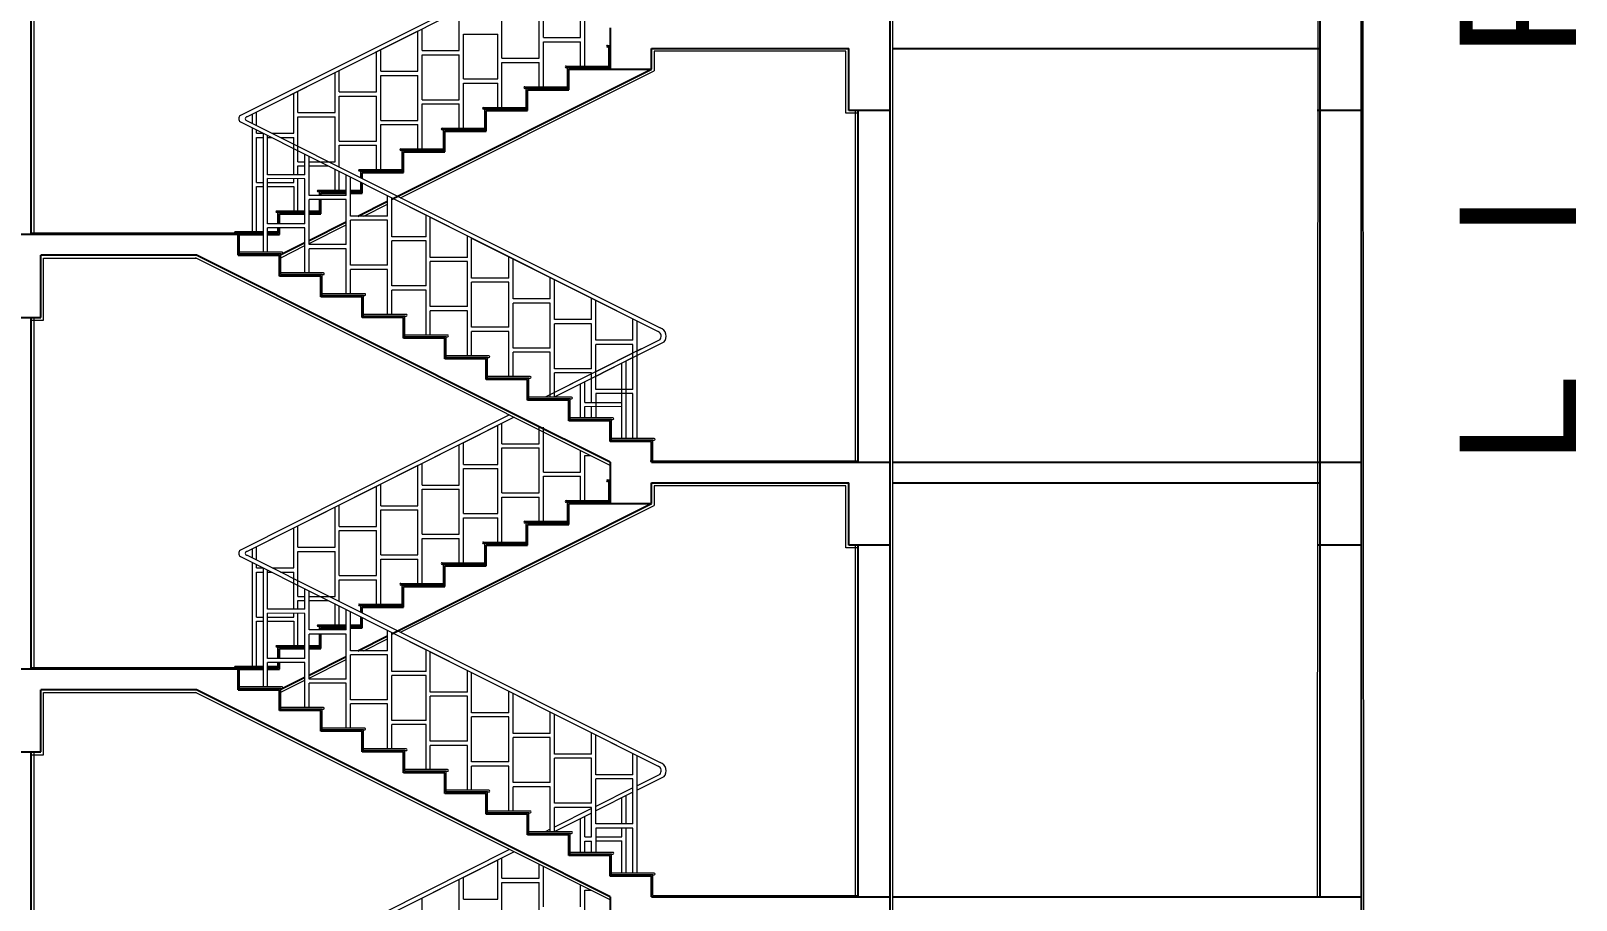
# Model space of a CAD drawing. Header units: millimetres. Extents: x -1932176 to 78768, y -1967 to 1266654.
# Drawn here: x -391582 to -380372, y 388533 to 394833 of the extents above; entities that cross this region are included whole.
import ezdxf

# ---------------------------------------------------------------- set-up
doc = ezdxf.new("R2010")
doc.units = ezdxf.units.MM
doc.layers.add('PLASTER', color=252, linetype='Continuous', lineweight=15)
doc.styles.get("Standard").update_dxf_attribs({"font": 'arial.ttf'})

msp = doc.modelspace()

# ---------------------------------------------------------------- linework, layer by layer
for p, q in [((-385349.40563, 385406.43746), (-385349.40563, 416189.11336)), ((-382231.48554, 411456.43746), (-382231.48554, 388556.43746)), ((-381931.48554, 411456.43746), (-381931.48554, 383606.43746)), ((-391579.40563, 393356.43746), (-391579.40563, 395906.43746)), ((-387379.40563, 394856.43746), (-387379.40563, 394556.43746)), ((-387379.40563, 394556.43746), (-387379.40563, 394706.43746)), ((-387379.40563, 394556.43746), (-387379.40563, 394706.43746)), ((-387079.40563, 394706.43746), (-385649.40563, 394706.43746)), ((-387079.40563, 394556.43746), (-387079.40563, 394706.43746)), ((-385649.40563, 394256.43746), (-385649.40563, 394706.43746)), ((-388964.40563, 393613.93746), (-387079.40563, 394556.43746)), ((-387679.40563, 394406.43746), (-387679.40563, 394556.43746)), ((-387679.40563, 394556.43746), (-387379.40563, 394556.43746)), ((-387379.40563, 394556.43746), (-387079.40563, 394556.43746)), ((-387979.40563, 394256.43746), (-387979.40563, 394406.43746)), ((-387979.40563, 394406.43746), (-387679.40563, 394406.43746)), ((-388279.40563, 394106.43746), (-388279.40563, 394256.43746)), ((-388279.40563, 394256.43746), (-387979.40563, 394256.43746)), ((-385349.40563, 394256.43746), (-385649.40563, 394256.43746)), ((-385579.40563, 391706.43746), (-385579.40563, 394256.43746)), ((-381931.48554, 394256.43746), (-382251.48554, 394256.43746)), ((-388579.40563, 393956.43746), (-388579.40563, 394106.43746)), ((-388579.40563, 394106.43746), (-388279.40563, 394106.43746)), ((-388879.40563, 393806.43746), (-388879.40563, 393956.43746)), ((-388879.40563, 393956.43746), (-388579.40563, 393956.43746)), ((-389179.40563, 393764.02924), (-389179.40563, 393806.43746)), ((-389179.40563, 393806.43746), (-388879.40563, 393806.43746)), ((-389179.40563, 393656.43746), (-389179.40563, 393730.80839)), ((-389479.40563, 393640.71772), (-389479.40563, 393656.43746)), ((-389479.40563, 393656.43746), (-389294.40563, 393656.43746)), ((-389479.40563, 393506.43746), (-389479.40563, 393610.71772)), ((-389264.40563, 393656.43746), (-389179.40563, 393656.43746)), ((-389210.84512, 393490.71772), (-388994.40563, 393598.93746)), ((-389779.40563, 393434.57759), (-389779.40563, 393506.43746)), ((-389779.40563, 393506.43746), (-389594.40563, 393506.43746)), ((-389564.40563, 393506.43746), (-389479.40563, 393506.43746)), ((-390079.40563, 393356.43746), (-391809.40563, 393356.43746)), ((-390079.40563, 393206.43746), (-390079.40563, 393366.43746)), ((-390079.40563, 393206.43746), (-390079.40563, 393356.43746)), ((-390079.40563, 393356.43746), (-389894.40563, 393356.43746)), ((-389864.40563, 393356.43746), (-389779.40563, 393356.43746)), ((-389779.40563, 393356.43746), (-389779.40563, 393404.57759)), ((-389564.40563, 393313.93746), (-389294.40563, 393448.93746)), ((-389769.40563, 393211.43746), (-389594.40563, 393298.93746)), ((-390379.40563, 393206.43746), (-391509.40563, 393206.43746)), ((-391509.40563, 392756.43746), (-391509.40563, 393206.43746)), ((-388053.64676, 392043.55803), (-390379.40563, 393206.43746)), ((-390079.40563, 393206.43746), (-389779.40563, 393206.43746)), ((-389779.40563, 393206.43746), (-390079.40563, 393206.43746)), ((-389779.40563, 393056.43746), (-389779.40563, 393206.43746)), ((-389479.40563, 393056.43746), (-389779.40563, 393056.43746)), ((-389479.40563, 392906.43746), (-389479.40563, 393056.43746)), ((-389479.40563, 392906.43746), (-389479.40563, 393056.43746)), ((-389179.40563, 392906.43746), (-389479.40563, 392906.43746)), ((-389179.40563, 392906.43746), (-389479.40563, 392906.43746)), ((-389179.40563, 392756.43746), (-389179.40563, 392906.43746)), ((-391809.40563, 392756.43746), (-391509.40563, 392756.43746)), ((-391579.40563, 390206.43746), (-391579.40563, 392756.43746)), ((-388879.40563, 392756.43746), (-389179.40563, 392756.43746)), ((-388879.40563, 392606.43746), (-388879.40563, 392756.43746)), ((-388579.40563, 392606.43746), (-388879.40563, 392606.43746)), ((-388579.40563, 392456.43746), (-388579.40563, 392606.43746)), ((-388279.40563, 392456.43746), (-388579.40563, 392456.43746)), ((-388279.40563, 392306.43746), (-388279.40563, 392456.43746)), ((-387979.40563, 392306.43746), (-388279.40563, 392306.43746)), ((-387979.40563, 392156.43746), (-387979.40563, 392306.43746)), ((-387679.40563, 392156.43746), (-387979.40563, 392156.43746)), ((-387679.40563, 392006.43746), (-387679.40563, 392156.43746)), ((-387379.40563, 391706.43746), (-388053.64676, 392043.55803)), ((-387379.40563, 392006.43746), (-387679.40563, 392006.43746)), ((-387379.40563, 391856.43746), (-387379.40563, 392006.43746)), ((-387079.40563, 391856.43746), (-387379.40563, 391856.43746)), ((-387079.40563, 391706.43746), (-387079.40563, 391856.43746)), ((-387379.40563, 391706.43746), (-387379.40563, 391406.43746)), ((-387079.40563, 391706.43746), (-385349.40563, 391706.43746)), ((-387379.40563, 391406.43746), (-387379.40563, 391556.43746)), ((-387379.40563, 391406.43746), (-387379.40563, 391556.43746)), ((-387079.40563, 391556.43746), (-385649.40563, 391556.43746)), ((-387079.40563, 391406.43746), (-387079.40563, 391556.43746)), ((-385649.40563, 391106.43746), (-385649.40563, 391556.43746)), ((-388964.40563, 390463.93746), (-387079.40563, 391406.43746)), ((-387679.40563, 391256.43746), (-387679.40563, 391406.43746)), ((-387679.40563, 391406.43746), (-387379.40563, 391406.43746)), ((-387379.40563, 391406.43746), (-387079.40563, 391406.43746)), ((-387979.40563, 391106.43746), (-387979.40563, 391256.43746)), ((-387979.40563, 391256.43746), (-387679.40563, 391256.43746)), ((-388279.40563, 390956.43746), (-388279.40563, 391106.43746)), ((-388279.40563, 391106.43746), (-387979.40563, 391106.43746)), ((-385349.40563, 391106.43746), (-385649.40563, 391106.43746)), ((-385579.40563, 388556.43746), (-385579.40563, 391106.43746)), ((-381931.48554, 391106.43746), (-382251.48554, 391106.43746)), ((-381931.48554, 391106.43746), (-382251.48554, 391106.43746)), ((-388579.40563, 390806.43746), (-388579.40563, 390956.43746)), ((-388579.40563, 390956.43746), (-388279.40563, 390956.43746)), ((-388879.40563, 390656.43746), (-388879.40563, 390806.43746)), ((-388879.40563, 390806.43746), (-388579.40563, 390806.43746)), ((-389179.40563, 390614.02924), (-389179.40563, 390656.43746)), ((-389179.40563, 390656.43746), (-388879.40563, 390656.43746)), ((-389179.40563, 390506.43746), (-389179.40563, 390580.80839)), ((-389479.40563, 390490.71772), (-389479.40563, 390506.43746)), ((-389479.40563, 390506.43746), (-389294.40563, 390506.43746)), ((-389479.40563, 390356.43746), (-389479.40563, 390460.71772)), ((-389264.40563, 390506.43746), (-389179.40563, 390506.43746)), ((-389210.84512, 390340.71772), (-388994.40563, 390448.93746)), ((-389779.40563, 390284.57759), (-389779.40563, 390356.43746)), ((-389779.40563, 390356.43746), (-389594.40563, 390356.43746)), ((-389564.40563, 390356.43746), (-389479.40563, 390356.43746)), ((-390079.40563, 390206.43746), (-391809.40563, 390206.43746)), ((-390079.40563, 390056.43746), (-390079.40563, 390216.43746)), ((-390079.40563, 390056.43746), (-390079.40563, 390206.43746)), ((-390079.40563, 390206.43746), (-389894.40563, 390206.43746)), ((-389864.40563, 390206.43746), (-389779.40563, 390206.43746)), ((-389779.40563, 390206.43746), (-389779.40563, 390254.57759)), ((-389564.40563, 390163.93746), (-389294.40563, 390298.93746)), ((-389769.40563, 390061.43746), (-389594.40563, 390148.93746)), ((-390379.40563, 390056.43746), (-391509.40563, 390056.43746)), ((-391509.40563, 389606.43746), (-391509.40563, 390056.43746)), ((-388053.64676, 388893.55803), (-390379.40563, 390056.43746)), ((-390079.40563, 390056.43746), (-389779.40563, 390056.43746)), ((-389779.40563, 390056.43746), (-390079.40563, 390056.43746)), ((-389779.40563, 389906.43746), (-389779.40563, 390056.43746)), ((-389479.40563, 389906.43746), (-389779.40563, 389906.43746)), ((-389479.40563, 389756.43746), (-389479.40563, 389906.43746)), ((-389179.40563, 389756.43746), (-389479.40563, 389756.43746)), ((-389179.40563, 389606.43746), (-389179.40563, 389756.43746)), ((-391809.40563, 389606.43746), (-391509.40563, 389606.43746)), ((-391579.40563, 387056.43746), (-391579.40563, 389606.43746)), ((-388879.40563, 389606.43746), (-389179.40563, 389606.43746)), ((-388879.40563, 389456.43746), (-388879.40563, 389606.43746)), ((-388579.40563, 389456.43746), (-388879.40563, 389456.43746)), ((-388579.40563, 389306.43746), (-388579.40563, 389456.43746)), ((-388279.40563, 389306.43746), (-388579.40563, 389306.43746)), ((-388279.40563, 389156.43746), (-388279.40563, 389306.43746)), ((-387979.40563, 389156.43746), (-388279.40563, 389156.43746)), ((-387979.40563, 389006.43746), (-387979.40563, 389156.43746)), ((-387679.40563, 389006.43746), (-387979.40563, 389006.43746)), ((-387679.40563, 388856.43746), (-387679.40563, 389006.43746)), ((-387379.40563, 388556.43746), (-388053.64676, 388893.55803)), ((-387379.40563, 388856.43746), (-387679.40563, 388856.43746)), ((-387379.40563, 388706.43746), (-387379.40563, 388856.43746)), ((-387079.40563, 388706.43746), (-387379.40563, 388706.43746)), ((-387079.40563, 388556.43746), (-387079.40563, 388706.43746)), ((-387379.40563, 388556.43746), (-387379.40563, 388256.43746)), ((-387079.40563, 388556.43746), (-385349.40563, 388556.43746))]:
    msp.add_line(p, q)
at = {"ltscale": 30}
for p, q in [((-385329.40563, 394706.43746), (-382231.48554, 394706.43746)), ((-385329.40563, 391706.43746), (-381931.48554, 391706.43746)), ((-385329.40563, 391706.43746), (-381931.48554, 391706.43746)), ((-385329.40563, 391556.43746), (-382231.48554, 391556.43746)), ((-385329.40563, 391556.43746), (-382231.48554, 391556.43746)), ((-385329.40563, 388556.43746), (-381931.48554, 388556.43746))]:
    msp.add_line(p, q, dxfattribs=at)
at = {"layer": 'PLASTER'}
for p, q in [((-385329.40563, 385406.43746), (-385329.40563, 416195.91305)), ((-381931.48554, 412536.43746), (-381911.48554, 383606.43746)), ((-391559.40563, 393356.43746), (-391559.40563, 395906.43746)), ((-387399.40563, 394728.43746), (-387379.40563, 394728.43746)), ((-387379.40563, 394716.43746), (-387399.40563, 394716.43746)), ((-387389.40563, 394566.43746), (-387389.40563, 394716.43746)), ((-387389.40563, 394716.43746), (-387379.40563, 394716.43746)), ((-387699.40563, 394578.43746), (-387389.40563, 394578.43746)), ((-385669.40563, 394686.43746), (-387059.40565, 394686.43746)), ((-387059.40565, 394686.43746), (-387059.40565, 394544.07678)), ((-385669.40563, 394236.43746), (-385669.40563, 394686.43746)), ((-388899.89741, 393623.83089), (-387059.40565, 394544.07678)), ((-387389.40563, 394566.43746), (-387699.40563, 394566.43746)), ((-387689.40563, 394416.43746), (-387689.40563, 394566.43746)), ((-387689.40563, 394566.43746), (-387389.40563, 394566.43746)), ((-387999.40563, 394428.43746), (-387689.40563, 394428.43746)), ((-387689.40563, 394416.43746), (-387999.40563, 394416.43746)), ((-387989.40563, 394266.43746), (-387989.40563, 394416.43746)), ((-387989.40563, 394416.43746), (-387689.40563, 394416.43746)), ((-388299.40563, 394278.43746), (-387989.40563, 394278.43746)), ((-387989.40563, 394266.43746), (-388299.40563, 394266.43746)), ((-388289.40563, 394116.43746), (-388289.40563, 394266.43746)), ((-388289.40563, 394266.43746), (-387989.40563, 394266.43746)), ((-385599.40563, 391706.43746), (-385599.40563, 394256.43746)), ((-385579.40563, 394256.43746), (-385579.40563, 394236.43746)), ((-388599.40563, 394128.43746), (-388289.40563, 394128.43746)), ((-385579.40563, 394236.43746), (-385669.40563, 394236.43746)), ((-388289.40563, 394116.43746), (-388599.40563, 394116.43746)), ((-388589.40563, 393966.43746), (-388589.40563, 394116.43746)), ((-388589.40563, 394116.43746), (-388289.40563, 394116.43746)), ((-388899.40563, 393978.43746), (-388589.40563, 393978.43746)), ((-388589.40563, 393966.43746), (-388899.40563, 393966.43746)), ((-388889.40563, 393816.43746), (-388889.40563, 393966.43746)), ((-388889.40563, 393966.43746), (-388589.40563, 393966.43746)), ((-389199.40563, 393828.43746), (-388889.40563, 393828.43746)), ((-388889.40563, 393816.43746), (-389199.40563, 393816.43746)), ((-389189.40563, 393769.04513), (-389189.40563, 393816.43746)), ((-389189.40563, 393816.43746), (-388889.40563, 393816.43746)), ((-389674.40563, 393704.57759), (-389674.40563, 393528.43746)), ((-389499.40563, 393678.43746), (-389294.40563, 393678.43746)), ((-389264.40563, 393678.43746), (-389189.40563, 393678.43746)), ((-389189.40563, 393666.43746), (-389189.40563, 393735.82587)), ((-389294.40563, 393666.43746), (-389499.40563, 393666.43746)), ((-389489.40563, 393640.71772), (-389489.40563, 393666.43746)), ((-389489.40563, 393666.43746), (-389294.40563, 393666.43746)), ((-389489.40563, 393516.43746), (-389489.40563, 393610.71772)), ((-389264.40563, 393666.43746), (-389189.40563, 393666.43746)), ((-389189.40563, 393666.43746), (-389264.40563, 393666.43746)), ((-389166.12376, 393490.71772), (-388994.40563, 393576.57678)), ((-389799.40563, 393528.43746), (-389594.40563, 393528.43746)), ((-389594.40563, 393516.43746), (-389799.40563, 393516.43746)), ((-389789.40563, 393434.57759), (-389789.40563, 393516.43746)), ((-389789.40563, 393516.43746), (-389594.40563, 393516.43746)), ((-389564.40563, 393528.43746), (-389489.40563, 393528.43746)), ((-389564.40563, 393516.43746), (-389489.40563, 393516.43746)), ((-389489.40563, 393516.43746), (-389564.40563, 393516.43746)), ((-390069.40563, 393366.43746), (-391579.40563, 393366.43746)), ((-390099.40563, 393378.43746), (-389894.40563, 393378.43746)), ((-389894.40563, 393366.43746), (-390099.40563, 393366.43746)), ((-390069.40563, 393366.43746), (-389894.40563, 393366.43746)), ((-390069.40563, 393216.43746), (-390069.40563, 393356.43746)), ((-389864.40563, 393378.43746), (-389789.40563, 393378.43746)), ((-389864.40563, 393366.43746), (-389789.40563, 393366.43746)), ((-389789.40563, 393366.43746), (-389864.40563, 393366.43746)), ((-389789.40563, 393366.43746), (-389789.40563, 393404.57759)), ((-389564.40563, 393291.57678), (-389294.40563, 393426.57678)), ((-389769.40563, 393189.07678), (-389594.40563, 393276.57678)), ((-391489.40563, 392736.43746), (-391489.40563, 393186.43746)), ((-391489.40563, 393186.43746), (-390380.99328, 393186.43746)), ((-387379.40563, 391684.07678), (-390388.34991, 393188.54892)), ((-389759.40563, 393228.43746), (-390069.40563, 393228.43746)), ((-389769.40563, 393216.43746), (-390069.40563, 393216.43746)), ((-390069.40563, 393216.43746), (-389759.40563, 393216.43746)), ((-389769.40563, 393066.43746), (-389769.40563, 393216.43746)), ((-389459.40563, 393078.43746), (-389769.40563, 393078.43746)), ((-389469.40563, 393066.43746), (-389769.40563, 393066.43746)), ((-389769.40563, 393066.43746), (-389459.40563, 393066.43746)), ((-389469.40563, 392916.43746), (-389469.40563, 393066.43746)), ((-389159.40563, 392928.43746), (-389469.40563, 392928.43746)), ((-389169.40563, 392916.43746), (-389469.40563, 392916.43746)), ((-389469.40563, 392916.43746), (-389159.40563, 392916.43746)), ((-389169.40563, 392766.43746), (-389169.40563, 392916.43746)), ((-391579.40563, 392756.43746), (-391579.40563, 392736.43746)), ((-391579.40563, 392736.43746), (-391489.40563, 392736.43746)), ((-391559.40563, 390206.43746), (-391559.40563, 392756.43746)), ((-388859.40563, 392778.43746), (-389169.40563, 392778.43746)), ((-388869.40563, 392766.43746), (-389169.40563, 392766.43746)), ((-389169.40563, 392766.43746), (-388859.40563, 392766.43746)), ((-388869.40563, 392616.43746), (-388869.40563, 392766.43746)), ((-388559.40563, 392628.43746), (-388869.40563, 392628.43746)), ((-388569.40563, 392616.43746), (-388869.40563, 392616.43746)), ((-388869.40563, 392616.43746), (-388559.40563, 392616.43746)), ((-388569.40563, 392466.43746), (-388569.40563, 392616.43746)), ((-388259.40563, 392478.43746), (-388569.40563, 392478.43746)), ((-388269.40563, 392466.43746), (-388569.40563, 392466.43746)), ((-388569.40563, 392466.43746), (-388259.40563, 392466.43746)), ((-388269.40563, 392316.43746), (-388269.40563, 392466.43746)), ((-387959.40563, 392328.43746), (-388269.40563, 392328.43746)), ((-387969.40563, 392316.43746), (-388269.40563, 392316.43746)), ((-388269.40563, 392316.43746), (-387959.40563, 392316.43746)), ((-387969.40563, 392166.43746), (-387969.40563, 392316.43746)), ((-387659.40563, 392178.43746), (-387969.40563, 392178.43746)), ((-387669.40563, 392166.43746), (-387969.40563, 392166.43746)), ((-387969.40563, 392166.43746), (-387659.40563, 392166.43746)), ((-387669.40563, 392016.43746), (-387669.40563, 392166.43746)), ((-387484.40563, 392204.57759), (-387484.40563, 392028.43746)), ((-387359.40563, 392028.43746), (-387669.40563, 392028.43746)), ((-387369.40563, 392016.43746), (-387669.40563, 392016.43746)), ((-387669.40563, 392016.43746), (-387359.40563, 392016.43746)), ((-387369.40563, 391866.43746), (-387369.40563, 392016.43746)), ((-387059.40563, 391878.43746), (-387369.40563, 391878.43746)), ((-387069.40563, 391866.43746), (-387369.40563, 391866.43746)), ((-387369.40563, 391866.43746), (-387059.40563, 391866.43746)), ((-387069.40563, 391716.43746), (-387069.40563, 391866.43746)), ((-387089.40563, 391716.43746), (-385579.40563, 391716.43746)), ((-387399.40563, 391578.43746), (-387379.40563, 391578.43746)), ((-387379.40563, 391566.43746), (-387399.40563, 391566.43746)), ((-387389.40563, 391416.43746), (-387389.40563, 391566.43746)), ((-387389.40563, 391566.43746), (-387379.40563, 391566.43746)), ((-385669.40563, 391536.43746), (-387059.40565, 391536.43746)), ((-387059.40565, 391534.87959), (-387059.40565, 391394.07678)), ((-385669.40563, 391086.43746), (-385669.40563, 391536.43746)), ((-388899.89741, 390473.83089), (-387059.40565, 391394.07678)), ((-387699.40563, 391428.43746), (-387389.40563, 391428.43746)), ((-387389.40563, 391416.43746), (-387699.40563, 391416.43746)), ((-387689.40563, 391266.43746), (-387689.40563, 391416.43746)), ((-387689.40563, 391416.43746), (-387389.40563, 391416.43746)), ((-387999.40563, 391278.43746), (-387689.40563, 391278.43746)), ((-387689.40563, 391266.43746), (-387999.40563, 391266.43746)), ((-387989.40563, 391116.43746), (-387989.40563, 391266.43746)), ((-387989.40563, 391266.43746), (-387689.40563, 391266.43746)), ((-388299.40563, 391128.43746), (-387989.40563, 391128.43746)), ((-387989.40563, 391116.43746), (-388299.40563, 391116.43746)), ((-388289.40563, 390966.43746), (-388289.40563, 391116.43746)), ((-388289.40563, 391116.43746), (-387989.40563, 391116.43746)), ((-385599.40563, 388556.43746), (-385599.40563, 391106.43746)), ((-385579.40563, 391106.43746), (-385579.40563, 391086.43746)), ((-385579.40563, 391086.43746), (-385669.40563, 391086.43746)), ((-388599.40563, 390978.43746), (-388289.40563, 390978.43746)), ((-388289.40563, 390966.43746), (-388599.40563, 390966.43746)), ((-388589.40563, 390816.43746), (-388589.40563, 390966.43746)), ((-388589.40563, 390966.43746), (-388289.40563, 390966.43746)), ((-388899.40563, 390828.43746), (-388589.40563, 390828.43746)), ((-388589.40563, 390816.43746), (-388899.40563, 390816.43746)), ((-388889.40563, 390666.43746), (-388889.40563, 390816.43746)), ((-388889.40563, 390816.43746), (-388589.40563, 390816.43746)), ((-389199.40563, 390678.43746), (-388889.40563, 390678.43746)), ((-388889.40563, 390666.43746), (-389199.40563, 390666.43746)), ((-389189.40563, 390619.04513), (-389189.40563, 390666.43746)), ((-389189.40563, 390666.43746), (-388889.40563, 390666.43746)), ((-389674.40563, 390554.57759), (-389674.40563, 390378.43746)), ((-389189.40563, 390516.43746), (-389189.40563, 390585.82587)), ((-389499.40563, 390528.43746), (-389294.40563, 390528.43746)), ((-389294.40563, 390516.43746), (-389499.40563, 390516.43746)), ((-389489.40563, 390490.71772), (-389489.40563, 390516.43746)), ((-389489.40563, 390516.43746), (-389294.40563, 390516.43746)), ((-389489.40563, 390366.43746), (-389489.40563, 390460.71772)), ((-389264.40563, 390528.43746), (-389189.40563, 390528.43746)), ((-389264.40563, 390516.43746), (-389189.40563, 390516.43746)), ((-389189.40563, 390516.43746), (-389264.40563, 390516.43746)), ((-389799.40563, 390378.43746), (-389594.40563, 390378.43746)), ((-389594.40563, 390366.43746), (-389799.40563, 390366.43746)), ((-389789.40563, 390284.57759), (-389789.40563, 390366.43746)), ((-389789.40563, 390366.43746), (-389594.40563, 390366.43746)), ((-389564.40563, 390378.43746), (-389489.40563, 390378.43746)), ((-389564.40563, 390366.43746), (-389489.40563, 390366.43746)), ((-389489.40563, 390366.43746), (-389564.40563, 390366.43746)), ((-389166.12376, 390340.71772), (-388994.40563, 390426.57678)), ((-390069.40563, 390216.43746), (-391579.40563, 390216.43746)), ((-390099.40563, 390228.43746), (-389894.40563, 390228.43746)), ((-389894.40563, 390216.43746), (-390099.40563, 390216.43746)), ((-390069.40563, 390216.43746), (-389894.40563, 390216.43746)), ((-390069.40563, 390066.43746), (-390069.40563, 390206.43746)), ((-389864.40563, 390228.43746), (-389789.40563, 390228.43746)), ((-389864.40563, 390216.43746), (-389789.40563, 390216.43746)), ((-389789.40563, 390216.43746), (-389864.40563, 390216.43746)), ((-389789.40563, 390216.43746), (-389789.40563, 390254.57759)), ((-389564.40563, 390141.57678), (-389294.40563, 390276.57678)), ((-389769.40563, 390039.07678), (-389594.40563, 390126.57678)), ((-391489.40563, 389586.43746), (-391489.40563, 390036.43746)), ((-391489.40563, 390036.43746), (-390380.99328, 390036.43746)), ((-387379.40563, 388534.07678), (-390388.34991, 390038.54892)), ((-389759.40563, 390078.43746), (-390069.40563, 390078.43746)), ((-389769.40563, 390066.43746), (-390069.40563, 390066.43746)), ((-390069.40563, 390066.43746), (-389759.40563, 390066.43746)), ((-389769.40563, 389916.43746), (-389769.40563, 390066.43746)), ((-389459.40563, 389928.43746), (-389769.40563, 389928.43746)), ((-389469.40563, 389916.43746), (-389769.40563, 389916.43746)), ((-389769.40563, 389916.43746), (-389459.40563, 389916.43746)), ((-389469.40563, 389766.43746), (-389469.40563, 389916.43746)), ((-389159.40563, 389778.43746), (-389469.40563, 389778.43746)), ((-389169.40563, 389766.43746), (-389469.40563, 389766.43746)), ((-389469.40563, 389766.43746), (-389159.40563, 389766.43746)), ((-389169.40563, 389616.43746), (-389169.40563, 389766.43746)), ((-391579.40563, 389606.43746), (-391579.40563, 389586.43746)), ((-391579.40563, 389586.43746), (-391489.40563, 389586.43746)), ((-391559.40563, 387056.43746), (-391559.40563, 389606.43746)), ((-388859.40563, 389628.43746), (-389169.40563, 389628.43746)), ((-388869.40563, 389616.43746), (-389169.40563, 389616.43746)), ((-389169.40563, 389616.43746), (-388859.40563, 389616.43746)), ((-388869.40563, 389466.43746), (-388869.40563, 389616.43746)), ((-388559.40563, 389478.43746), (-388869.40563, 389478.43746)), ((-388569.40563, 389466.43746), (-388869.40563, 389466.43746)), ((-388869.40563, 389466.43746), (-388559.40563, 389466.43746)), ((-388569.40563, 389316.43746), (-388569.40563, 389466.43746)), ((-388259.40563, 389328.43746), (-388569.40563, 389328.43746)), ((-388269.40563, 389316.43746), (-388569.40563, 389316.43746)), ((-388569.40563, 389316.43746), (-388259.40563, 389316.43746)), ((-388269.40563, 389166.43746), (-388269.40563, 389316.43746)), ((-387959.40563, 389178.43746), (-388269.40563, 389178.43746)), ((-387969.40563, 389166.43746), (-388269.40563, 389166.43746)), ((-388269.40563, 389166.43746), (-387959.40563, 389166.43746)), ((-387969.40563, 389016.43746), (-387969.40563, 389166.43746)), ((-387659.40563, 389028.43746), (-387969.40563, 389028.43746)), ((-387669.40563, 389016.43746), (-387969.40563, 389016.43746)), ((-387969.40563, 389016.43746), (-387659.40563, 389016.43746)), ((-387669.40563, 388866.43746), (-387669.40563, 389016.43746)), ((-387484.40563, 389054.57759), (-387484.40563, 388878.43746)), ((-387359.40563, 388878.43746), (-387669.40563, 388878.43746)), ((-387369.40563, 388866.43746), (-387669.40563, 388866.43746)), ((-387669.40563, 388866.43746), (-387359.40563, 388866.43746)), ((-387369.40563, 388716.43746), (-387369.40563, 388866.43746)), ((-387059.40563, 388728.43746), (-387369.40563, 388728.43746)), ((-387069.40563, 388716.43746), (-387369.40563, 388716.43746)), ((-387369.40563, 388716.43746), (-387059.40563, 388716.43746)), ((-387069.40563, 388566.43746), (-387069.40563, 388716.43746)), ((-387079.40563, 388556.43746), (-387069.40563, 388556.43746)), ((-387069.40563, 388566.43746), (-385579.40563, 388566.43746))]:
    msp.add_line(p, q, dxfattribs=at)
at = {"layer": 'PLASTER', "color": 0}
msp.add_line((-382231.48554, 412536.43746), (-382251.48554, 388556.43746), dxfattribs=at)
at = {"layer": 'PLASTER', "color": 18, "linetype": 'Continuous', "lineweight": 20, "ltscale": 5, "true_color": 0x000000}
for p, q in [((-388109.47435, 395199.11114), (-390062.46493, 394219.20141)), ((-388075.96842, 395182.35817), (-390012.50184, 394210.7058)), ((-387864.40563, 394784.57759), (-387864.40563, 395076.57678)), ((-388474.40563, 394690.71772), (-388474.40563, 394982.44297)), ((-388164.40563, 394634.57759), (-388164.40563, 394960.71772)), ((-387894.40563, 394634.57759), (-387894.40563, 394960.71772)), ((-387594.40563, 394784.57759), (-387594.40563, 394941.57678)), ((-388774.40563, 394831.91848), (-390012.50184, 394210.7058)), ((-388774.40563, 394540.71772), (-388774.40563, 394831.91848)), ((-388744.40563, 394690.71772), (-388744.40563, 394846.97093)), ((-388444.40563, 394484.57759), (-388444.40563, 394810.71772)), ((-388444.40563, 394810.71772), (-388194.40563, 394810.71772)), ((-388194.40563, 394484.57759), (-388194.40563, 394810.71772)), ((-387564.40563, 394578.43746), (-387564.40563, 394904.57759)), ((-389044.40563, 394540.71772), (-389044.40563, 394696.44643)), ((-388744.40563, 394690.71772), (-388474.40563, 394690.71772)), ((-387864.40563, 394784.57759), (-387594.40563, 394784.57759)), ((-387864.40563, 394428.43746), (-387864.40563, 394754.57759)), ((-387864.40563, 394754.57759), (-387594.40563, 394754.57759)), ((-387594.40563, 394578.43746), (-387594.40563, 394754.57759)), ((-389074.40563, 394390.71772), (-389074.40563, 394681.39399)), ((-388744.40563, 394334.57759), (-388744.40563, 394660.71772)), ((-388744.40563, 394660.71772), (-388474.40563, 394660.71772)), ((-388474.40563, 394334.57759), (-388474.40563, 394660.71772)), ((-388164.40563, 394634.57759), (-387894.40563, 394634.57759)), ((-388164.40563, 394278.43746), (-388164.40563, 394604.57759)), ((-388164.40563, 394604.57759), (-387894.40563, 394604.57759)), ((-387894.40563, 394428.43746), (-387894.40563, 394604.57759)), ((-389374.40563, 394240.71772), (-389374.40563, 394530.86949)), ((-389344.40563, 394390.71772), (-389344.40563, 394545.92194)), ((-389044.40563, 394540.71772), (-388774.40563, 394540.71772)), ((-389044.40563, 394184.57759), (-389044.40563, 394510.71772)), ((-389044.40563, 394510.71772), (-388774.40563, 394510.71772)), ((-388774.40563, 394184.57759), (-388774.40563, 394510.71772)), ((-388444.40563, 394484.57759), (-388194.40563, 394484.57759)), ((-389674.40563, 394090.71772), (-389674.40563, 394380.345)), ((-389644.40563, 394240.71772), (-389644.40563, 394395.39745)), ((-389344.40563, 394390.71772), (-389074.40563, 394390.71772)), ((-389344.40563, 394034.57759), (-389344.40563, 394360.71772)), ((-389344.40563, 394360.71772), (-389074.40563, 394360.71772)), ((-389074.40563, 394034.57759), (-389074.40563, 394360.71772)), ((-388444.40563, 394128.43746), (-388444.40563, 394454.57759)), ((-388444.40563, 394454.57759), (-388194.40563, 394454.57759)), ((-388194.40563, 394278.43746), (-388194.40563, 394454.57759)), ((-389944.40563, 394147.74509), (-389944.40563, 394244.87295)), ((-389644.40563, 394240.71772), (-389374.40563, 394240.71772)), ((-388744.40563, 394334.57759), (-388474.40563, 394334.57759)), ((-388744.40563, 393978.43746), (-388744.40563, 394304.57759)), ((-388744.40563, 394304.57759), (-388474.40563, 394304.57759)), ((-388474.40563, 394128.43746), (-388474.40563, 394304.57759)), ((-390062.46493, 394173.8819), (-387032.53576, 392653.62005)), ((-390012.50184, 394181.90142), (-387017.57738, 392679.67922)), ((-389974.40563, 394162.79277), (-389974.40563, 394229.8205)), ((-389974.40563, 393378.43746), (-389974.40563, 394129.6983)), ((-389644.40563, 393884.57759), (-389644.40563, 394210.71772)), ((-389644.40563, 394210.71772), (-389374.40563, 394210.71772)), ((-389374.40563, 393884.57759), (-389374.40563, 394210.71772)), ((-389044.40563, 394184.57759), (-388774.40563, 394184.57759)), ((-389044.40563, 393828.43746), (-389044.40563, 394154.57759)), ((-389044.40563, 394154.57759), (-388774.40563, 394154.57759)), ((-388774.40563, 393978.43746), (-388774.40563, 394154.57759)), ((-389944.40563, 394090.71772), (-389944.40563, 394114.64585)), ((-389944.40563, 394090.71772), (-389896.71612, 394090.71772)), ((-389944.40563, 393734.57759), (-389944.40563, 394060.71772)), ((-389944.40563, 394060.71772), (-389894.40563, 394060.71772)), ((-389894.40563, 393940.71772), (-389894.40563, 394089.55843)), ((-389894.40563, 393940.71772), (-389894.40563, 394089.55843)), ((-389864.40563, 393790.71772), (-389864.40563, 394074.50598)), ((-389864.40563, 394060.71772), (-389836.92519, 394060.71772)), ((-389830.71228, 394090.71772), (-389674.40563, 394090.71772)), ((-389770.9024, 394060.71772), (-389674.40563, 394060.71772)), ((-389674.40563, 393790.71772), (-389674.40563, 394060.71772)), ((-389344.40563, 394034.57759), (-389074.40563, 394034.57759)), ((-389344.40563, 394034.57759), (-389074.40563, 394034.57759)), ((-389894.40563, 393584.57759), (-389894.40563, 393940.71772)), ((-389594.40563, 393790.71772), (-389594.40563, 393937.98495)), ((-389564.40563, 393640.71772), (-389564.40563, 393923.98149)), ((-389564.40563, 393678.43746), (-389564.40563, 393923.98149)), ((-389344.40563, 393846.79148), (-389344.40563, 394004.57759)), ((-389344.40563, 394004.57759), (-389074.40563, 394004.57759)), ((-389344.40563, 394004.57759), (-389074.40563, 394004.57759)), ((-389074.40563, 393828.43746), (-389074.40563, 394004.57759)), ((-389594.40563, 393790.71772), (-389864.40563, 393790.71772)), ((-389644.40563, 393884.57759), (-389594.40563, 393884.57759)), ((-389644.40563, 393790.71772), (-389644.40563, 393854.57759)), ((-389644.40563, 393854.57759), (-389594.40563, 393854.57759)), ((-389564.40563, 393884.57759), (-389374.40563, 393884.57759)), ((-389564.40563, 393854.57759), (-389426.0815, 393854.57759)), ((-389374.40563, 393678.43746), (-389374.40563, 393828.64931)), ((-389344.40563, 393678.43746), (-389344.40563, 393813.59686)), ((-389944.40563, 393734.57759), (-389894.40563, 393734.57759)), ((-389944.40563, 393378.43746), (-389944.40563, 393704.57759)), ((-389944.40563, 393704.57759), (-389894.40563, 393704.57759)), ((-389864.40563, 393584.57759), (-389864.40563, 393762.45466)), ((-389864.40563, 393734.57759), (-389674.40563, 393734.57759)), ((-389864.40563, 393704.57759), (-389674.40563, 393704.57759)), ((-389674.40563, 393734.57759), (-389674.40563, 393761.23237)), ((-389644.40563, 393528.43746), (-389644.40563, 393761.03937)), ((-389594.40563, 393434.57759), (-389594.40563, 393760.71772)), ((-389294.40563, 393640.71772), (-389294.40563, 393788.50944)), ((-389264.40563, 393490.71772), (-389264.40563, 393773.45699)), ((-389894.40563, 393228.43746), (-389894.40563, 393625.12952)), ((-389864.40563, 393434.57759), (-389864.40563, 393625.12952)), ((-389294.40563, 393640.71772), (-389564.40563, 393640.71772)), ((-389564.40563, 393284.57759), (-389564.40563, 393610.71772)), ((-389294.40563, 393610.71772), (-389564.40563, 393610.71772)), ((-389294.40563, 393284.57759), (-389294.40563, 393610.71772)), ((-388994.40563, 393490.71772), (-388994.40563, 393637.98495)), ((-388964.40563, 393622.9325), (-388714.40563, 393497.49542)), ((-388964.40563, 393340.71772), (-388964.40563, 393622.9325)), ((-388994.40563, 393490.71772), (-389264.40563, 393490.71772)), ((-389264.40563, 393134.57759), (-389264.40563, 393460.71772)), ((-388994.40563, 393460.71772), (-389264.40563, 393460.71772)), ((-388994.40563, 393134.57759), (-388994.40563, 393460.71772)), ((-388714.40563, 393340.71772), (-388714.40563, 393497.49542)), ((-388684.40563, 393482.44297), (-388414.40563, 393346.97093)), ((-388684.40563, 393190.71772), (-388684.40563, 393482.44297)), ((-389594.40563, 393434.57759), (-389864.40563, 393434.57759)), ((-389864.40563, 393228.43746), (-389864.40563, 393404.57759)), ((-389594.40563, 393404.57759), (-389864.40563, 393404.57759)), ((-389864.40563, 393228.43746), (-389864.40563, 393404.57759)), ((-389594.40563, 393078.43746), (-389594.40563, 393404.57759)), ((-388414.40563, 393190.71772), (-388414.40563, 393346.97093)), ((-389294.40563, 393284.57759), (-389564.40563, 393284.57759)), ((-389564.40563, 393078.43746), (-389564.40563, 393254.57759)), ((-389294.40563, 393254.57759), (-389564.40563, 393254.57759)), ((-389294.40563, 392928.43746), (-389294.40563, 393254.57759)), ((-388714.40563, 393340.71772), (-388964.40563, 393340.71772)), ((-388964.40563, 392984.57759), (-388964.40563, 393310.71772)), ((-388714.40563, 393310.71772), (-388964.40563, 393310.71772)), ((-388714.40563, 392984.57759), (-388714.40563, 393310.71772)), ((-388384.40563, 393331.91848), (-387041.8131, 392658.27494)), ((-388384.40563, 393040.71772), (-388384.40563, 393331.91848)), ((-388994.40563, 393134.57759), (-389264.40563, 393134.57759)), ((-388414.40563, 393190.71772), (-388684.40563, 393190.71772)), ((-388684.40563, 392834.57759), (-388684.40563, 393160.71772)), ((-388414.40563, 393160.71772), (-388684.40563, 393160.71772)), ((-388414.40563, 392834.57759), (-388414.40563, 393160.71772)), ((-388114.40563, 393040.71772), (-388114.40563, 393196.44643)), ((-388084.40563, 392890.71772), (-388084.40563, 393181.39399)), ((-389264.40563, 392928.43746), (-389264.40563, 393104.57759)), ((-388994.40563, 393104.57759), (-389264.40563, 393104.57759)), ((-388994.40563, 392778.43746), (-388994.40563, 393104.57759)), ((-388114.40563, 393040.71772), (-388384.40563, 393040.71772)), ((-388384.40563, 392684.57759), (-388384.40563, 393010.71772)), ((-388114.40563, 393010.71772), (-388384.40563, 393010.71772)), ((-388114.40563, 392684.57759), (-388114.40563, 393010.71772)), ((-387814.40563, 392890.71772), (-387814.40563, 393045.92194)), ((-387784.40563, 392740.71772), (-387784.40563, 393030.86949)), ((-388714.40563, 392984.57759), (-388964.40563, 392984.57759)), ((-388964.40563, 392778.43746), (-388964.40563, 392954.57759)), ((-388714.40563, 392954.57759), (-388964.40563, 392954.57759)), ((-388714.40563, 392628.43746), (-388714.40563, 392954.57759)), ((-387514.40563, 392740.71772), (-387514.40563, 392895.39745)), ((-388414.40563, 392834.57759), (-388684.40563, 392834.57759)), ((-388684.40563, 392628.43746), (-388684.40563, 392804.57759)), ((-388414.40563, 392804.57759), (-388684.40563, 392804.57759)), ((-388414.40563, 392478.43746), (-388414.40563, 392804.57759)), ((-387814.40563, 392890.71772), (-388084.40563, 392890.71772)), ((-388084.40563, 392534.57759), (-388084.40563, 392860.71772)), ((-387814.40563, 392860.71772), (-388084.40563, 392860.71772)), ((-387814.40563, 392534.57759), (-387814.40563, 392860.71772)), ((-387484.40563, 392590.71772), (-387484.40563, 392880.345)), ((-388114.40563, 392684.57759), (-388384.40563, 392684.57759)), ((-387514.40563, 392740.71772), (-387784.40563, 392740.71772)), ((-387784.40563, 392384.57759), (-387784.40563, 392710.71772)), ((-387514.40563, 392710.71772), (-387784.40563, 392710.71772)), ((-387514.40563, 392384.57759), (-387514.40563, 392710.71772)), ((-387214.40563, 392590.71772), (-387214.40563, 392744.87295)), ((-387184.40563, 391878.43746), (-387184.40563, 392729.8205)), ((-388384.40563, 392478.43746), (-388384.40563, 392654.57759)), ((-388114.40563, 392654.57759), (-388384.40563, 392654.57759)), ((-388114.40563, 392328.43746), (-388114.40563, 392654.57759)), ((-387214.40563, 392590.71772), (-387484.40563, 392590.71772)), ((-387484.40563, 392234.57759), (-387484.40563, 392560.71772)), ((-387214.40563, 392560.71772), (-387484.40563, 392560.71772)), ((-387214.40563, 392234.57759), (-387214.40563, 392560.71772)), ((-387020.55531, 392593.69264), (-387184.40563, 392511.83226)), ((-386991.08049, 392576.69886), (-387184.40563, 392479.6983)), ((-387814.40563, 392534.57759), (-388084.40563, 392534.57759)), ((-387814.40563, 392534.57759), (-388084.40563, 392534.57759)), ((-388084.40563, 392328.43746), (-388084.40563, 392504.57759)), ((-387814.40563, 392504.57759), (-388084.40563, 392504.57759)), ((-387814.40563, 392504.57759), (-388084.40563, 392504.57759)), ((-387154.13604, 392528.45053), (-387851.72296, 392178.43746)), ((-387814.40563, 392178.43746), (-387814.40563, 392504.57759)), ((-387101.55457, 392521.26868), (-387784.82785, 392178.43746)), ((-387214.40563, 392496.84412), (-387484.40563, 392361.95088)), ((-387214.40563, 392464.64585), (-387484.40563, 392329.1738)), ((-387514.40563, 392384.57759), (-387784.40563, 392384.57759)), ((-387784.40563, 392178.43746), (-387784.40563, 392354.57759)), ((-387514.40563, 392354.57759), (-387784.40563, 392354.57759)), ((-387514.40563, 392346.96275), (-387784.40563, 392212.06951)), ((-387514.40563, 392140.71772), (-387514.40563, 392354.57759)), ((-387294.40563, 391934.57759), (-387294.40563, 392424.50598)), ((-387294.40563, 392234.57759), (-387294.40563, 392424.50598)), ((-387264.40563, 392290.71772), (-387264.40563, 392439.55843)), ((-387264.40563, 392290.71772), (-387264.40563, 392439.55843)), ((-387264.40563, 392290.71772), (-387264.40563, 392439.55843)), ((-387264.40563, 392290.71772), (-387264.40563, 392439.55843)), ((-387594.40563, 392028.43746), (-387594.40563, 392273.98149)), ((-387594.40563, 392028.43746), (-387594.40563, 392273.98149)), ((-387564.40563, 392140.71772), (-387564.40563, 392287.98495)), ((-387214.40563, 392234.57759), (-387484.40563, 392234.57759)), ((-387264.40563, 391934.57759), (-387264.40563, 392290.71772)), ((-387264.40563, 392234.57759), (-387264.40563, 392290.71772)), ((-387564.40563, 392140.71772), (-387294.40563, 392140.71772)), ((-387564.40563, 392028.43746), (-387564.40563, 392110.71772)), ((-387514.40563, 392028.43746), (-387514.40563, 392111.03937)), ((-387214.40563, 392204.57759), (-387484.40563, 392204.57759)), ((-387214.40563, 391878.43746), (-387214.40563, 392204.57759)), ((-388109.47435, 392049.11114), (-390062.46493, 391069.20141)), ((-388075.96842, 392032.35817), (-390012.50184, 391060.7058)), ((-388194.40563, 391972.9325), (-388444.40563, 391847.49542)), ((-388194.40563, 391690.71772), (-388194.40563, 391972.9325)), ((-388164.40563, 391840.71772), (-388164.40563, 391987.98495)), ((-387894.40563, 391840.71772), (-387894.40563, 391963.93746)), ((-387864.40563, 391634.57759), (-387864.40563, 391960.71772)), ((-387294.40563, 391878.43746), (-387294.40563, 391975.12952)), ((-387264.40563, 391878.43746), (-387264.40563, 391975.12952)), ((-388474.40563, 391832.44297), (-388744.40563, 391696.97093)), ((-388474.40563, 391540.71772), (-388474.40563, 391832.44297)), ((-388444.40563, 391690.71772), (-388444.40563, 391847.49542)), ((-388164.40563, 391840.71772), (-387894.40563, 391840.71772)), ((-388164.40563, 391484.57759), (-388164.40563, 391810.71772)), ((-388164.40563, 391810.71772), (-387894.40563, 391810.71772)), ((-387894.40563, 391484.57759), (-387894.40563, 391810.71772)), ((-387594.40563, 391634.57759), (-387594.40563, 391791.57678)), ((-387264.40563, 391856.43746), (-387264.40563, 391866.43746)), ((-388774.40563, 391681.91848), (-390012.50184, 391060.7058)), ((-388774.40563, 391390.71772), (-388774.40563, 391681.91848)), ((-388744.40563, 391540.71772), (-388744.40563, 391696.97093)), ((-388444.40563, 391690.71772), (-388194.40563, 391690.71772)), ((-388444.40563, 391334.57759), (-388444.40563, 391660.71772)), ((-388444.40563, 391660.71772), (-388194.40563, 391660.71772)), ((-388194.40563, 391334.57759), (-388194.40563, 391660.71772)), ((-387564.40563, 391428.43746), (-387564.40563, 391754.57759)), ((-387564.40563, 391754.57759), (-387520.40725, 391754.57759)), ((-387864.40563, 391634.57759), (-387594.40563, 391634.57759)), ((-387864.40563, 391278.43746), (-387864.40563, 391604.57759)), ((-387864.40563, 391604.57759), (-387594.40563, 391604.57759)), ((-387594.40563, 391428.43746), (-387594.40563, 391604.57759)), ((-389074.40563, 391240.71772), (-389074.40563, 391531.39399)), ((-389044.40563, 391390.71772), (-389044.40563, 391546.44643)), ((-388744.40563, 391540.71772), (-388474.40563, 391540.71772)), ((-388744.40563, 391184.57759), (-388744.40563, 391510.71772)), ((-388744.40563, 391510.71772), (-388474.40563, 391510.71772)), ((-388474.40563, 391184.57759), (-388474.40563, 391510.71772)), ((-388164.40563, 391484.57759), (-387894.40563, 391484.57759)), ((-388164.40563, 391128.43746), (-388164.40563, 391454.57759)), ((-388164.40563, 391454.57759), (-387894.40563, 391454.57759)), ((-387894.40563, 391278.43746), (-387894.40563, 391454.57759)), ((-389374.40563, 391090.71772), (-389374.40563, 391380.86949)), ((-389344.40563, 391240.71772), (-389344.40563, 391395.92194)), ((-389044.40563, 391390.71772), (-388774.40563, 391390.71772)), ((-389044.40563, 391034.57759), (-389044.40563, 391360.71772)), ((-389044.40563, 391360.71772), (-388774.40563, 391360.71772)), ((-388774.40563, 391034.57759), (-388774.40563, 391360.71772)), ((-388444.40563, 391334.57759), (-388194.40563, 391334.57759)), ((-389674.40563, 390940.71772), (-389674.40563, 391230.345)), ((-389644.40563, 391090.71772), (-389644.40563, 391245.39745)), ((-389344.40563, 391240.71772), (-389074.40563, 391240.71772)), ((-388444.40563, 390978.43746), (-388444.40563, 391304.57759)), ((-388444.40563, 391304.57759), (-388194.40563, 391304.57759)), ((-388194.40563, 391128.43746), (-388194.40563, 391304.57759)), ((-389344.40563, 390884.57759), (-389344.40563, 391210.71772)), ((-389344.40563, 391210.71772), (-389074.40563, 391210.71772)), ((-389074.40563, 390884.57759), (-389074.40563, 391210.71772)), ((-388744.40563, 391184.57759), (-388474.40563, 391184.57759)), ((-388744.40563, 390828.43746), (-388744.40563, 391154.57759)), ((-388744.40563, 391154.57759), (-388474.40563, 391154.57759)), ((-388474.40563, 390978.43746), (-388474.40563, 391154.57759)), ((-390062.46493, 391023.8819), (-387032.53576, 389503.62005)), ((-390012.50184, 391031.90142), (-387017.57738, 389529.67922)), ((-389974.40563, 391012.79277), (-389974.40563, 391079.8205)), ((-389944.40563, 390997.74509), (-389944.40563, 391094.87295)), ((-389644.40563, 391090.71772), (-389374.40563, 391090.71772)), ((-389644.40563, 390734.57759), (-389644.40563, 391060.71772)), ((-389644.40563, 391060.71772), (-389374.40563, 391060.71772)), ((-389374.40563, 390734.57759), (-389374.40563, 391060.71772)), ((-389044.40563, 391034.57759), (-388774.40563, 391034.57759)), ((-389044.40563, 390678.43746), (-389044.40563, 391004.57759)), ((-389044.40563, 391004.57759), (-388774.40563, 391004.57759)), ((-388774.40563, 390828.43746), (-388774.40563, 391004.57759)), ((-389974.40563, 390228.43746), (-389974.40563, 390979.6983)), ((-389944.40563, 390940.71772), (-389944.40563, 390964.64585)), ((-389944.40563, 390940.71772), (-389896.71612, 390940.71772)), ((-389944.40563, 390584.57759), (-389944.40563, 390910.71772)), ((-389944.40563, 390910.71772), (-389894.40563, 390910.71772)), ((-389894.40563, 390790.71772), (-389894.40563, 390939.55843)), ((-389894.40563, 390790.71772), (-389894.40563, 390939.55843)), ((-389864.40563, 390640.71772), (-389864.40563, 390924.50598)), ((-389864.40563, 390910.71772), (-389836.92519, 390910.71772)), ((-389830.71228, 390940.71772), (-389674.40563, 390940.71772)), ((-389770.9024, 390910.71772), (-389674.40563, 390910.71772)), ((-389674.40563, 390640.71772), (-389674.40563, 390910.71772)), ((-389344.40563, 390884.57759), (-389074.40563, 390884.57759)), ((-389344.40563, 390884.57759), (-389074.40563, 390884.57759)), ((-389894.40563, 390434.57759), (-389894.40563, 390790.71772)), ((-389594.40563, 390640.71772), (-389594.40563, 390787.98495)), ((-389564.40563, 390490.71772), (-389564.40563, 390773.98149)), ((-389564.40563, 390528.43746), (-389564.40563, 390773.98149)), ((-389344.40563, 390696.79148), (-389344.40563, 390854.57759)), ((-389344.40563, 390854.57759), (-389074.40563, 390854.57759)), ((-389344.40563, 390854.57759), (-389074.40563, 390854.57759)), ((-389074.40563, 390678.43746), (-389074.40563, 390854.57759)), ((-389644.40563, 390734.57759), (-389594.40563, 390734.57759)), ((-389644.40563, 390640.71772), (-389644.40563, 390704.57759)), ((-389644.40563, 390704.57759), (-389594.40563, 390704.57759)), ((-389564.40563, 390734.57759), (-389374.40563, 390734.57759)), ((-389564.40563, 390704.57759), (-389426.0815, 390704.57759)), ((-389374.40563, 390528.43746), (-389374.40563, 390678.64931)), ((-389344.40563, 390528.43746), (-389344.40563, 390663.59686)), ((-389944.40563, 390584.57759), (-389894.40563, 390584.57759)), ((-389944.40563, 390228.43746), (-389944.40563, 390554.57759)), ((-389944.40563, 390554.57759), (-389894.40563, 390554.57759)), ((-389594.40563, 390640.71772), (-389864.40563, 390640.71772)), ((-389864.40563, 390434.57759), (-389864.40563, 390612.45466)), ((-389864.40563, 390584.57759), (-389674.40563, 390584.57759)), ((-389864.40563, 390554.57759), (-389674.40563, 390554.57759)), ((-389674.40563, 390584.57759), (-389674.40563, 390611.23237)), ((-389644.40563, 390378.43746), (-389644.40563, 390611.03937)), ((-389594.40563, 390284.57759), (-389594.40563, 390610.71772)), ((-389294.40563, 390490.71772), (-389294.40563, 390638.50944)), ((-389264.40563, 390340.71772), (-389264.40563, 390623.45699)), ((-389894.40563, 390078.43746), (-389894.40563, 390475.12952)), ((-389864.40563, 390284.57759), (-389864.40563, 390475.12952)), ((-389294.40563, 390490.71772), (-389564.40563, 390490.71772)), ((-389564.40563, 390134.57759), (-389564.40563, 390460.71772)), ((-389294.40563, 390460.71772), (-389564.40563, 390460.71772)), ((-389294.40563, 390134.57759), (-389294.40563, 390460.71772)), ((-388994.40563, 390340.71772), (-388994.40563, 390487.98495)), ((-388964.40563, 390472.9325), (-388714.40563, 390347.49542)), ((-388964.40563, 390190.71772), (-388964.40563, 390472.9325)), ((-388994.40563, 390340.71772), (-389264.40563, 390340.71772)), ((-388714.40563, 390190.71772), (-388714.40563, 390347.49542)), ((-388684.40563, 390332.44297), (-388414.40563, 390196.97093)), ((-388684.40563, 390040.71772), (-388684.40563, 390332.44297)), ((-389594.40563, 390284.57759), (-389864.40563, 390284.57759)), ((-389864.40563, 390078.43746), (-389864.40563, 390254.57759)), ((-389594.40563, 390254.57759), (-389864.40563, 390254.57759)), ((-389864.40563, 390078.43746), (-389864.40563, 390254.57759)), ((-389594.40563, 389928.43746), (-389594.40563, 390254.57759)), ((-389264.40563, 389984.57759), (-389264.40563, 390310.71772)), ((-388994.40563, 390310.71772), (-389264.40563, 390310.71772)), ((-388994.40563, 389984.57759), (-388994.40563, 390310.71772)), ((-389294.40563, 390134.57759), (-389564.40563, 390134.57759)), ((-389564.40563, 389928.43746), (-389564.40563, 390104.57759)), ((-389294.40563, 390104.57759), (-389564.40563, 390104.57759)), ((-389294.40563, 389778.43746), (-389294.40563, 390104.57759)), ((-388714.40563, 390190.71772), (-388964.40563, 390190.71772)), ((-388964.40563, 389834.57759), (-388964.40563, 390160.71772)), ((-388714.40563, 390160.71772), (-388964.40563, 390160.71772)), ((-388714.40563, 389834.57759), (-388714.40563, 390160.71772)), ((-388414.40563, 390040.71772), (-388414.40563, 390196.97093)), ((-388384.40563, 390181.91848), (-387041.8131, 389508.27494)), ((-388384.40563, 389890.71772), (-388384.40563, 390181.91848)), ((-388994.40563, 389984.57759), (-389264.40563, 389984.57759)), ((-388414.40563, 390040.71772), (-388684.40563, 390040.71772)), ((-388684.40563, 389684.57759), (-388684.40563, 390010.71772)), ((-388414.40563, 390010.71772), (-388684.40563, 390010.71772)), ((-388414.40563, 389684.57759), (-388414.40563, 390010.71772)), ((-388114.40563, 389890.71772), (-388114.40563, 390046.44643)), ((-388084.40563, 389740.71772), (-388084.40563, 390031.39399)), ((-389264.40563, 389778.43746), (-389264.40563, 389954.57759)), ((-388994.40563, 389954.57759), (-389264.40563, 389954.57759)), ((-388994.40563, 389628.43746), (-388994.40563, 389954.57759)), ((-388114.40563, 389890.71772), (-388384.40563, 389890.71772)), ((-387814.40563, 389740.71772), (-387814.40563, 389895.92194)), ((-387784.40563, 389590.71772), (-387784.40563, 389880.86949)), ((-388714.40563, 389834.57759), (-388964.40563, 389834.57759)), ((-388964.40563, 389628.43746), (-388964.40563, 389804.57759)), ((-388714.40563, 389804.57759), (-388964.40563, 389804.57759)), ((-388714.40563, 389478.43746), (-388714.40563, 389804.57759)), ((-388384.40563, 389534.57759), (-388384.40563, 389860.71772)), ((-388114.40563, 389860.71772), (-388384.40563, 389860.71772)), ((-388114.40563, 389534.57759), (-388114.40563, 389860.71772)), ((-388414.40563, 389684.57759), (-388684.40563, 389684.57759)), ((-388684.40563, 389478.43746), (-388684.40563, 389654.57759)), ((-388414.40563, 389654.57759), (-388684.40563, 389654.57759)), ((-388414.40563, 389328.43746), (-388414.40563, 389654.57759)), ((-387814.40563, 389740.71772), (-388084.40563, 389740.71772)), ((-388084.40563, 389384.57759), (-388084.40563, 389710.71772)), ((-387814.40563, 389710.71772), (-388084.40563, 389710.71772)), ((-387814.40563, 389384.57759), (-387814.40563, 389710.71772)), ((-387514.40563, 389590.71772), (-387514.40563, 389745.39745)), ((-387484.40563, 389440.71772), (-387484.40563, 389730.345)), ((-388114.40563, 389534.57759), (-388384.40563, 389534.57759)), ((-387514.40563, 389590.71772), (-387784.40563, 389590.71772)), ((-387784.40563, 389234.57759), (-387784.40563, 389560.71772)), ((-387514.40563, 389560.71772), (-387784.40563, 389560.71772)), ((-387514.40563, 389234.57759), (-387514.40563, 389560.71772)), ((-387214.40563, 389440.71772), (-387214.40563, 389594.87295)), ((-387184.40563, 388728.43746), (-387184.40563, 389579.8205)), ((-388384.40563, 389328.43746), (-388384.40563, 389504.57759)), ((-388114.40563, 389504.57759), (-388384.40563, 389504.57759)), ((-388114.40563, 389178.43746), (-388114.40563, 389504.57759)), ((-387214.40563, 389440.71772), (-387484.40563, 389440.71772)), ((-387020.55531, 389443.69264), (-387184.40563, 389361.83226)), ((-386991.08049, 389426.69886), (-387184.40563, 389329.6983)), ((-387814.40563, 389384.57759), (-388084.40563, 389384.57759)), ((-387814.40563, 389384.57759), (-388084.40563, 389384.57759)), ((-388084.40563, 389178.43746), (-388084.40563, 389354.57759)), ((-387814.40563, 389354.57759), (-388084.40563, 389354.57759)), ((-387814.40563, 389354.57759), (-388084.40563, 389354.57759)), ((-387814.40563, 389028.43746), (-387814.40563, 389354.57759)), ((-387484.40563, 389084.57759), (-387484.40563, 389410.71772)), ((-387214.40563, 389410.71772), (-387484.40563, 389410.71772)), ((-387214.40563, 389346.84412), (-387484.40563, 389211.95088)), ((-387214.40563, 389314.64585), (-387484.40563, 389179.1738)), ((-387214.40563, 389084.57759), (-387214.40563, 389410.71772)), ((-387514.40563, 389234.57759), (-387784.40563, 389234.57759)), ((-387784.40563, 389028.43746), (-387784.40563, 389204.57759)), ((-387514.40563, 389204.57759), (-387784.40563, 389204.57759)), ((-387514.40563, 389196.96275), (-387784.40563, 389062.06951)), ((-387514.40563, 388990.71772), (-387514.40563, 389204.57759)), ((-387294.40563, 389084.57759), (-387294.40563, 389274.50598)), ((-387264.40563, 389140.71772), (-387264.40563, 389289.55843)), ((-387264.40563, 389140.71772), (-387264.40563, 389289.55843)), ((-387514.40563, 389164.12135), (-387784.82785, 389028.43746)), ((-387594.40563, 388878.43746), (-387594.40563, 389123.98149)), ((-387594.40563, 388878.43746), (-387594.40563, 389123.98149)), ((-387564.40563, 388990.71772), (-387564.40563, 389137.98495)), ((-387214.40563, 389084.57759), (-387484.40563, 389084.57759)), ((-387264.40563, 389084.57759), (-387264.40563, 389140.71772)), ((-387814.40563, 389047.08137), (-387851.72296, 389028.43746)), ((-387564.40563, 388990.71772), (-387514.40563, 388990.71772)), ((-387214.40563, 389054.57759), (-387484.40563, 389054.57759)), ((-387484.40563, 388990.71772), (-387294.40563, 388990.71772)), ((-387294.40563, 388990.71772), (-387294.40563, 389054.57759)), ((-387264.40563, 388784.57759), (-387264.40563, 389054.57759)), ((-387214.40563, 388728.43746), (-387214.40563, 389054.57759)), ((-388109.47435, 388899.11114), (-390062.46493, 387919.20141)), ((-388075.96842, 388882.35817), (-390012.50184, 387910.7058)), ((-387564.40563, 388878.43746), (-387564.40563, 388960.71772)), ((-387514.40563, 388878.43746), (-387514.40563, 388961.03937)), ((-387294.40563, 388784.57759), (-387294.40563, 388962.45466)), ((-388194.40563, 388822.9325), (-388444.40563, 388697.49542)), ((-388194.40563, 388540.71772), (-388194.40563, 388822.9325)), ((-388164.40563, 388690.71772), (-388164.40563, 388837.98495)), ((-387894.40563, 388690.71772), (-387894.40563, 388791.57678)), ((-387864.40563, 388484.57759), (-387864.40563, 388776.57678)), ((-387294.40563, 388728.43746), (-387294.40563, 388825.12952)), ((-387264.40563, 388728.43746), (-387264.40563, 388825.12952)), ((-388474.40563, 388682.44297), (-388744.40563, 388546.97093)), ((-388474.40563, 388390.71772), (-388474.40563, 388682.44297)), ((-388444.40563, 388540.71772), (-388444.40563, 388697.49542)), ((-388164.40563, 388690.71772), (-387894.40563, 388690.71772)), ((-388164.40563, 388334.57759), (-388164.40563, 388660.71772)), ((-388164.40563, 388660.71772), (-387894.40563, 388660.71772)), ((-387894.40563, 388334.57759), (-387894.40563, 388660.71772)), ((-387594.40563, 388484.57759), (-387594.40563, 388641.57678)), ((-388744.40563, 388390.71772), (-388744.40563, 388546.97093)), ((-388444.40563, 388540.71772), (-388194.40563, 388540.71772)), ((-387564.40563, 388278.43746), (-387564.40563, 388604.57759)), ((-387564.40563, 388604.57759), (-387520.40725, 388604.57759))]:
    msp.add_line(p, q, dxfattribs=at)
at = {"layer": 'PLASTER', "color": 18, "linetype": 'Continuous', "lineweight": 20, "ltscale": 50, "true_color": 0x000000}
for p, q in [((-389594.40563, 393760.71772), (-389864.40563, 393762.45466)), ((-387564.40563, 392110.71772), (-387294.40563, 392112.45466)), ((-389594.40563, 390610.71772), (-389864.40563, 390612.45466)), ((-387564.40563, 388960.71772), (-387514.40563, 388961.03937)), ((-387484.40563, 388961.23237), (-387294.40563, 388962.45466))]:
    msp.add_line(p, q, dxfattribs=at)
at = {"layer": 'PLASTER'}
for centre, radius, start, end in [((-387399.40563, 394722.43746), 6, 90, 270), ((-387699.40563, 394572.43746), 6, 90, 270), ((-387999.40563, 394422.43746), 6, 90, 270), ((-388299.40563, 394272.43746), 6, 90, 270), ((-390046.92591, 394196.54165), 27.47591, 124.440546273, 235.559453727), ((-390012.50184, 394196.30361), 14.40219, 90, 270), ((-388599.40563, 394122.43746), 6, 90, 270), ((-388899.40563, 393972.43746), 6, 90, 270), ((-389199.40563, 393822.43746), 6, 90, 270), ((-389499.40563, 393672.43746), 6, 90, 270), ((-389799.40563, 393522.43746), 6, 90, 270), ((-390099.40563, 393372.43746), 6, 90, 270), ((-389759.40563, 393222.43746), 6, 270, 90), ((-389459.40563, 393072.43746), 6, 270, 90), ((-389159.40563, 392922.43746), 6, 270, 90), ((-388859.40563, 392772.43746), 6, 270, 90), ((-387034.6601, 392620.38482), 61.70612, 314.930174824, 73.928310043), ((-388559.40563, 392622.43746), 6, 270, 90), ((-387046.20047, 392619.72701), 36.54398, 314.568499406, 68.042117279), ((-388259.40563, 392472.43746), 6, 270, 90), ((-387959.40563, 392322.43746), 6, 270, 90), ((-387659.40563, 392172.43746), 6, 270, 90), ((-387359.40563, 392022.43746), 6, 270, 90), ((-387059.40563, 391872.43746), 6, 270, 90), ((-387399.40563, 391572.43746), 6, 90, 270), ((-387699.40563, 391422.43746), 6, 90, 270), ((-387999.40563, 391272.43746), 6, 90, 270), ((-388299.40563, 391122.43746), 6, 90, 270), ((-390046.92591, 391046.54165), 27.47591, 124.440546273, 235.559453727), ((-390012.50184, 391046.30361), 14.40219, 90, 270), ((-388599.40563, 390972.43746), 6, 90, 270), ((-388899.40563, 390822.43746), 6, 90, 270), ((-389199.40563, 390672.43746), 6, 90, 270), ((-389499.40563, 390522.43746), 6, 90, 270), ((-389799.40563, 390372.43746), 6, 90, 270), ((-390099.40563, 390222.43746), 6, 90, 270), ((-389759.40563, 390072.43746), 6, 270, 90), ((-389459.40563, 389922.43746), 6, 270, 90), ((-389159.40563, 389772.43746), 6, 270, 90), ((-388859.40563, 389622.43746), 6, 270, 90), ((-388559.40563, 389472.43746), 6, 270, 90), ((-387046.20047, 389469.72701), 36.54398, 314.568499406, 68.042117279), ((-387034.6601, 389470.38482), 61.70612, 314.930174824, 73.928310043), ((-388259.40563, 389322.43746), 6, 270, 90), ((-387959.40563, 389172.43746), 6, 270, 90), ((-387659.40563, 389022.43746), 6, 270, 90), ((-387359.40563, 388872.43746), 6, 270, 90), ((-387059.40563, 388722.43746), 6, 270, 90)]:
    msp.add_arc(centre, radius, start, end, dxfattribs=at)

# ---------------------------------------------------------------- texts
msp.add_text('L   I   F   T             W   E   L   L', height=843.8456204, rotation=90).set_placement((-380372.37241, 391689.39775))

doc.saveas('drawing.dxf')
